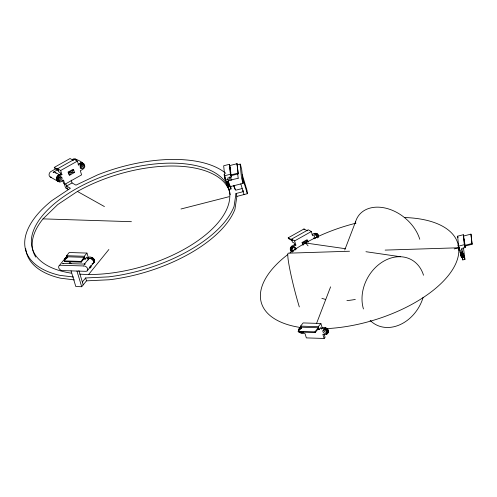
<?xml version="1.0" encoding="UTF-8"?>
<svg xmlns="http://www.w3.org/2000/svg" width="497" height="497" viewBox="0 0 497 497"><rect width="100%" height="100%" fill="white"/><g stroke="black" fill="none" stroke-linecap="round" stroke-linejoin="round"><path stroke-width="0.75" d="M230.391 168.713L229.359 164.314L223.662 165.774L224.694 175.714L227.011 185.369L227.701 187.251L229.9 186.493M463.738 236.162L463.303 234.733L457.607 236.193L458.638 246.127L461.166 256.483L461.645 257.67L463.831 257.123L463.658 255.166L464.943 259.384L462.825 259.925L461.974 257.117M238.355 178.243L228.247 180.554L229.813 186.729L243.101 183.35L241.716 169.663L240.66 165.308L240.175 164.097L237.168 164.842M229.887 186.735L229.862 186.126M238.162 178.019L237.678 173.745M240.101 164.091L241.486 177.777L243.101 183.35M243.033 190.363L243.17 191.68L235.994 193.519L234.081 206.361A109.47 52.402 -16.9 0 1 108.501 276.879L85.602 277.972L82.34 281.998M235.994 193.519L236.87 196.396L234.951 209.237A109.47 52.402 -16.9 0 1 109.377 279.755L86.478 280.848L81.713 286.726L75.817 286.539L71.059 270.865M58.783 181.256C53.987 180.902 57.149 173.987 60.783 174.08L61.939 174.727C54.9 175.621 57.205 186.257 63.56 180.069L64.846 184.288L81.589 174.882L80.309 170.664C90.28 166.414 81.452 161.283 75.327 159.034M290.223 248.966L290.702 247.394L291.776 246.152L294.727 244.493L295.883 245.139C293.037 245.593 289.515 249.742 292.547 252.078L290.863 251.022L290.223 248.966L291.379 249.606M318.596 237.454C319.851 233.752 314.197 231.77 312.066 234.758M65.647 258.216L66.169 257.129L67.325 256.626L66.362 257.813L65.206 258.316L64.685 259.397A3.212 2.299 39 0 1 67.089 257.844M298.871 331.195L298.796 329.219L300.629 327.206L298.796 329.219M82.912 259.074L85.229 259.148L86.863 257.135L87.279 258.477C90.473 256.52 96.629 262.199 92.007 263.926M92.647 263.77C97.325 261.173 92.386 255.582 88.242 257.291L87.279 258.477M317.633 329.517L319.173 329.561L320.807 327.554L321.224 328.896C326.877 326.535 331.188 336.506 322.845 334.239L324.131 338.457L306.345 337.892L305.065 333.673L301.213 333.381L299.269 331.884M326.591 334.189C331.269 331.586 326.33 326.001 322.186 327.709L321.224 328.896M316.459 323.684L330.598 286.844M344.738 250.003L355.548 221.836M300.113 327.548L298.629 329.815M304.804 243.971L307.587 240.206L306.866 239.809L302.077 242.493L302.897 245.183M67.25 257.862L66.61 255.707L69.207 252.507L86.932 253.072L88.242 257.291M59.186 265.709L66.169 257.129M65.722 257.98L66.685 256.794M64.225 260.894L67.542 256.8L84.31 257.328L84.533 258.061L81.21 262.161L64.442 261.627L64.225 260.894L80.986 261.428L84.31 257.328M66.61 255.707L84.341 256.272L86.932 253.072M84.465 264.037L88.522 259.036M91.373 257.39L90.411 258.577A3.212 2.299 39 0 0 87.981 260.111M91.168 258.788L92.125 257.601M91.895 259.161L92.858 257.974M92.56 259.683L93.517 258.496M93.101 260.304L94.063 259.117M93.492 260.993L94.449 259.807M93.697 261.695L94.66 260.509M93.716 262.366L94.678 261.18M87.161 270.859L94.498 261.776M88.739 274.332L108.88 249.488M301.194 328.281L300.555 326.125L303.151 322.926L320.876 323.491L322.186 327.709M299.666 328.393L301.269 327.045M298.169 331.313L301.486 327.212L318.254 327.747L318.478 328.48L315.154 332.58L298.386 332.046L298.169 331.313L314.93 331.847L318.254 327.747M300.555 326.125L318.285 326.691L320.876 323.491M324.355 328.995L325.318 327.809M325.113 329.207L326.069 328.02M325.839 329.579L326.802 328.393M326.498 330.095L327.461 328.915M327.045 330.722L328.008 329.536M327.436 331.406L328.393 330.225M327.641 332.114L328.604 330.927M327.66 332.785L328.623 331.598M327.113 333.86L328.442 332.195M324.131 338.457L325.094 337.27L324.237 334.462M32.33 247.052A102.63 49.128 -16.9 0 1 43.034 218.873L57.714 204.578L77.42 191.444A102.63 49.128 -16.9 0 1 230.322 194.818M58.236 169.632L58.46 170.365L54.484 168.141L54.26 167.408L70.046 158.543L73.363 160.394M55.968 168.707L51.315 171.316A3.212 2.56 -60.8 0 0 49.073 174.907A3.212 2.56 -60.8 0 0 51.582 177.224M60.783 174.08L60.386 172.732L58.435 171.639L57.577 168.75L74.27 159.375L77.377 161.115L78.688 165.321L81.638 163.662L83.67 163.743M57.77 169.713L53.111 172.322A3.212 2.56 -60.8 0 1 56.074 173.366M57.577 168.75L60.684 170.49L77.377 161.115M78.122 164.345L81.197 162.836L83.042 163.519M59.342 175.093L60.646 174.36M68.132 172.074L72.922 169.39L73.643 169.794L74.457 172.478L69.673 175.168L68.953 174.764L68.132 172.074L68.853 172.478L74.457 172.478L73.736 172.074M225.824 173.341A109.47 52.402 -16.9 0 0 97.89 174.751L75.954 185.132L72.046 182.946L66.499 186.058L70.406 188.251L51.924 200.564A109.47 52.402 -16.9 0 0 59.696 275.326L73.55 277.028M288.204 237.827L292.18 240.051L292.404 240.784L288.428 238.56L288.204 237.827L303.99 228.955L307.308 230.813M294.727 244.493L294.33 243.145L292.379 242.051L291.522 239.169L308.215 229.794L311.321 231.534L312.625 235.74L315.576 234.081L317.614 234.155M291.522 239.169L294.628 240.908L311.321 231.534M231.03 174.838L231.267 177.137L227.682 178.056L228.092 179.405L225.321 180.119L224.762 177.354M459.116 249.115L459.265 250.538L458.706 247.773L385.144 250.103M237.007 163.718L229.707 165.588L230.683 174.987L230.906 175.721L238.206 173.851L237.007 163.718L238.206 173.851M224.694 175.714L230.391 174.254L229.359 164.314M230.683 174.987L237.982 173.118M226.16 181.703L228.272 181.163L228.092 179.405M226.259 182.281L228.371 181.74L228.272 181.163M226.402 182.983L228.514 182.442L228.371 181.74M226.582 183.772L228.701 183.231L228.514 182.442M226.794 184.58L228.906 184.039L229.887 186.704M227.011 185.369L229.123 184.828M227.222 186.071L229.334 185.524M227.415 186.642L229.533 186.102M227.583 187.046L229.695 186.499M228.03 186.698L228.881 189.506L230.999 188.966L230.676 185.897M242.107 188.562L235.653 190.214L233.72 185.306M180.976 209.001L229.024 196.706M236.87 196.396L247.344 193.712L247.003 190.407L242.238 174.733M470.951 234.137L463.651 236L464.627 245.4L471.926 243.536L470.951 234.137L472.15 244.269L464.85 246.133L464.552 243.244M458.638 246.127L464.335 244.673L463.303 234.733M454.202 248.922L459.768 247.512M464.732 242.958L465.211 247.556L461.626 248.475L463.831 257.123M459.924 250.364L462.036 249.823M460.104 252.122L462.216 251.575M460.203 252.693L462.316 252.153M460.346 253.402L462.458 252.861M460.526 254.184L462.645 253.644M460.738 254.998L462.85 254.458M460.955 255.781L463.067 255.241M461.166 256.483L463.279 255.943M461.359 257.055L463.477 256.514M461.527 257.458L463.639 256.918M463.844 256.912L461.645 257.67M227.701 187.251L227.663 185.872M349.521 251.233L288.347 253.172A37.02 3.001 75.6 0 0 299.318 306.922M345.316 248.699L302.077 242.493M69.574 263.211L71.121 263.261M43.034 218.873L131.425 221.687M300.306 328.231L301.561 328.268M74.426 279.904L60.566 278.202A109.47 52.402 -16.9 0 1 25.726 248.742M365.941 251.712L400.315 256.732M291.391 251.439L292.031 251.662M315.837 233.279L318.142 234.578M315.141 233.255L316.291 233.901M314.427 233.435L315.576 234.081M291.776 246.152L292.932 246.798M291.18 246.705L292.329 247.351M290.702 247.394L291.851 248.04M290.378 248.165L291.528 248.811M290.26 249.742L291.41 250.389M290.478 250.445L291.633 251.091M290.863 251.022L292.019 251.668M81.893 162.861L84.198 164.165M81.197 162.836L82.347 163.482M80.483 163.016L81.638 163.662M54.26 167.408L57.577 169.266M55.155 172.372L59.882 175.019M58.988 176.379L57.832 175.733A3.212 2.56 -60.8 0 1 59.926 175.174M57.236 176.292L58.391 176.938M56.757 176.975L57.907 177.622M56.434 177.746L57.584 178.392M56.279 178.547L57.435 179.193M56.316 179.324L57.472 179.97M64.846 184.288L63.691 183.642L62.622 180.125M77.42 191.444L104.426 206.566M56.534 180.026L57.689 180.672M56.919 180.604L59.236 181.89M50.247 176.988L58.603 181.666M68.673 189.661L65.573 187.928L64.275 183.648M316.465 233.509L317.366 234.522M305.599 242.896L308.072 245.86M460.439 252.557L460.439 253.402M231.788 180.399L231.235 178.995A109.47 52.402 -16.9 0 0 229.956 177.386M233.764 186.077L235.143 189.581M60.64 176.857L60.82 177.317A2.199 1.752 -60.8 0 1 58.484 180.299M461.005 255.638L461.421 256.707L461.346 255.756M226.731 182.753L226.874 183.213M318.285 326.691L319.173 329.561M84.341 256.272L85.229 259.148M457.607 236.193L458.035 237.591M471.926 243.536L472.15 244.269M464.335 244.673L465.211 247.556M463.477 248.009L464.943 259.384M458.445 247.854L458.153 245.002L458.557 246.344M308.196 242.225L307.587 240.206L302.797 242.896L303.412 244.915M303.99 228.955L304.214 229.689M314.93 331.847L315.154 332.58M301.486 327.212L301.71 327.945M242.586 178.038L247.344 193.712M240.797 183.865L244.046 194.557M230.391 174.254L231.267 177.137M229.322 176.889L230.123 180.529M230.142 186.158L230.999 188.966M224.501 177.435L224.209 174.584L224.818 176.603M71.183 180.1L72.046 182.946M90.721 265.448L91.15 266.858L90.187 268.045L89.758 266.634M65.846 183.927L67.368 188.935M80.986 261.428L81.21 262.161M85.602 277.972L86.478 280.848M78.886 270.623L83.216 284.874M76.948 271.051L81.713 286.726M67.542 256.8L67.766 257.533M294.628 240.908L295.883 245.139M60.684 170.49L61.939 174.727M460.818 253.632L460.967 254.16M460.967 255.526L460.545 253.899M228.701 183.231L228.906 184.039M227.297 184.841L227.402 185.344M458.153 245.002L458.427 246.388M458.986 249.152L459.265 250.538M224.209 174.584L225.321 180.119L225.172 178.696M226.421 182.567L227.52 186.071M464.099 238.902L464.322 241.076M462.67 258.39L462.825 259.925M230.707 171.776L230.869 173.31M230.005 167.042L230.229 169.21M230.453 171.378L230.906 175.721M228.726 187.972L228.881 189.506M84.533 264.267A3.212 2.299 39 0 1 85.18 264.112L62.579 263.404A3.212 2.299 39 0 1 63.33 263.609M70.388 261.633A3.212 2.299 39 0 1 69.325 263.031M35.734 257.079A102.63 49.128 -16.9 0 1 32.417 247.804M58.36 177.696A1.025 0.82 -60.8 0 1 59.777 177.597A1.025 0.82 -60.8 0 1 59.118 179.137A1.025 0.82 -60.8 0 1 58.149 178.181M72.605 159.369A3.212 2.56 -60.8 0 1 76.24 160.028M80.713 165.016A1.025 0.82 -60.8 0 1 81.806 165.408A1.025 0.82 -60.8 0 1 81.235 166.737A1.025 0.82 -60.8 0 1 80.141 166.346M80.328 165.364A1.025 0.82 -60.8 0 1 80.502 165.166M79.806 163.401A3.212 2.56 -60.8 0 1 83.44 164.06M71.282 273.157A102.63 49.128 -16.9 0 1 88.155 182.598A102.63 49.128 -16.9 0 1 229.676 198.502A102.63 49.128 -16.9 0 1 79.806 274.114M458.706 247.773A102.63 49.128 -16.9 0 1 324.143 328.728M300.337 327.48A102.63 49.128 -16.9 0 1 287.589 254.7M289.925 252.942A102.63 49.128 -16.9 0 1 355.97 223.19M404.701 217.531A102.63 49.128 -16.9 0 1 458.619 247.015M355.312 299.43A51.315 24.564 -16.9 0 1 346.918 300.604M325.603 299.436A51.315 24.564 -16.9 0 1 321.87 298.281M82.452 164.352A2.199 1.752 -60.8 0 1 82.688 164.78L82.8 165.277A2.199 1.752 -60.8 0 1 80.179 167.936M363.45 308.966A37.02 29.528 -60.8 0 1 384.032 261A37.02 29.528 -60.8 0 1 423.512 275.239M423.164 297.299A37.02 29.528 -60.8 0 1 370.097 320.366M293.913 246.649A2.199 1.752 -60.8 0 1 294.584 247.276L294.764 247.736A2.199 1.752 -60.8 0 1 294.062 250.047A2.199 1.752 -60.8 0 1 291.981 250.6M316.396 234.77A2.199 1.752 -60.8 0 1 316.632 235.193L316.744 235.696A2.199 1.752 -60.8 0 1 315.775 237.933A2.199 1.752 -60.8 0 1 313.706 238.162M295.703 249.991A2.199 1.752 -60.8 0 0 295.914 248.382L295.734 247.922A2.199 1.752 -60.8 0 0 293.416 247.5A2.199 1.752 -60.8 0 0 292.286 250.159L292.466 250.618A2.199 1.752 -60.8 0 0 293.584 251.364M317.49 237.939A2.199 1.752 -60.8 0 0 317.894 236.342L317.782 235.839A2.199 1.752 -60.8 0 0 315.601 235.038A2.199 1.752 -60.8 0 0 314.172 237.566L314.29 238.063A2.199 1.752 -60.8 0 0 314.856 238.808M355.187 223.234A37.02 26.527 39 0 1 386.15 208.262A37.02 26.527 39 0 1 419.772 239.281M303.474 331.561A2.199 1.578 39 0 1 302.188 332.76A2.199 1.578 39 0 1 300.051 331.685M299.61 329.846A2.199 1.578 39 0 1 299.821 329.492M300.151 329.238A2.199 1.578 39 0 1 300.567 329.095M326.883 332.244A2.199 1.578 39 0 1 323.895 330.524L323.783 330.045A2.199 1.578 39 0 1 323.808 329.592M73.643 169.794L69.673 175.168L68.853 172.478L73.643 169.794M462.477 251.911L463.539 256.166L462.477 251.911M83.676 265.963L61.075 265.255A3.212 2.299 39 0 0 58.739 267.808A3.212 2.299 39 0 0 62.665 270.604L85.267 271.312A3.212 2.299 39 0 0 87.609 268.759A3.212 2.299 39 0 0 83.676 265.963M61.97 177.963L61.79 177.504A2.199 1.752 -60.8 0 0 59.472 177.081A2.199 1.752 -60.8 0 0 58.342 179.74L58.522 180.206A2.199 1.752 -60.8 0 0 60.839 180.628A2.199 1.752 -60.8 0 0 61.97 177.963M326.759 332.083L326.647 331.605A2.199 1.578 39 0 0 324.361 329.815A2.199 1.578 39 0 0 322.82 331.226L322.932 331.71A2.199 1.578 39 0 0 325.218 333.493A2.199 1.578 39 0 0 326.759 332.083M83.95 165.923L83.838 165.42A2.199 1.752 -60.8 0 0 81.657 164.619A2.199 1.752 -60.8 0 0 80.228 167.147L80.346 167.644A2.199 1.752 -60.8 0 0 82.527 168.446A2.199 1.752 -60.8 0 0 83.95 165.923"/></g></svg>
